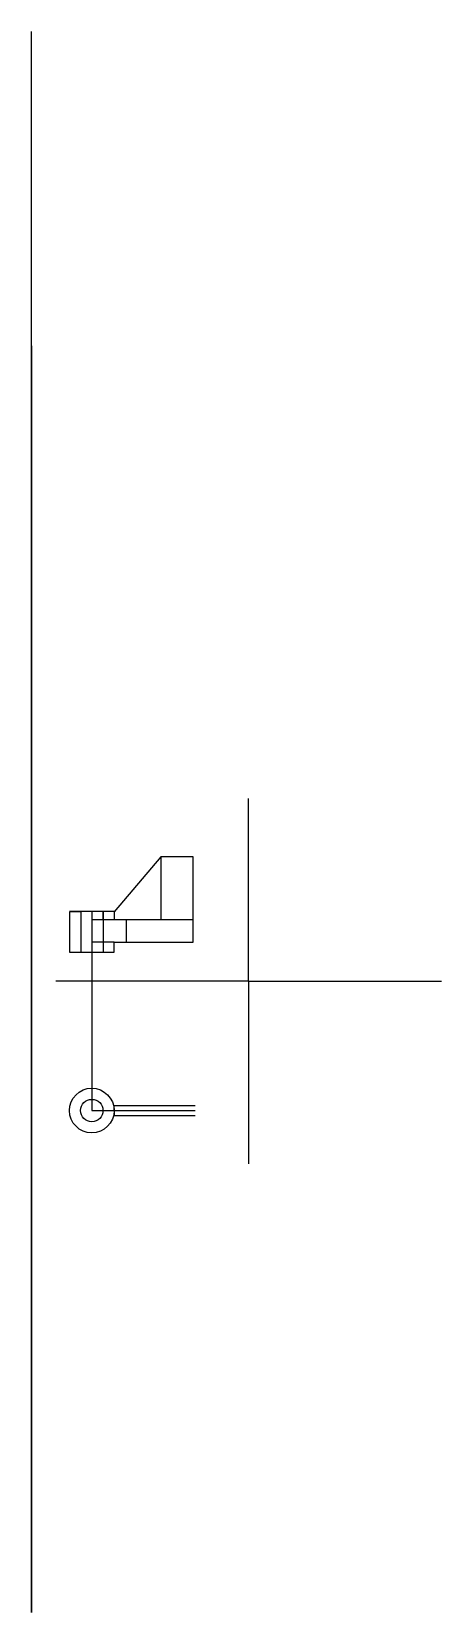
# Model space of a CAD drawing. Header units: millimetres. Extents: x 0 to 404, y -623 to 936.
import ezdxf

# ---------------------------------------------------------------- set-up
doc = ezdxf.new("R2010")
doc.units = ezdxf.units.MM
doc.header["$MEASUREMENT"] = 0

msp = doc.modelspace()

# ---------------------------------------------------------------- linework, layer by layer
for p, q in [((0.1, 787.4), (0.1, 935.8)), ((0.1, 1.7), (0.1, 787.4)), ((0.1, -0.3), (0.1, 626.1)), ((0.1, 626.1), (0.1, -401.6)), ((0.1, -622.7), (0.1, 626.1)), ((0.1, 626.1), (0.1, 1.7)), ((213.9, -0.3), (213.9, 179.7)), ((127.3, 122.1), (81.5, 68.1)), ((159.3, 122.1), (127.3, 122.1)), ((127.3, 122.1), (127.3, 60.1)), ((159.3, 38.1), (159.3, 122.1)), ((159.3, 122.1), (159.3, 122.1)), ((81.5, 68.2), (37.4, 68.2)), ((37.4, 68.1), (48.6, 68.2)), ((37.4, 68.1), (48.6, 68.2)), ((37.4, 68.1), (37.4, 38.1)), ((48.6, 68.2), (48.6, 28.1)), ((59.4, 68.2), (59.4, 28.1)), ((70.5, 60.1), (70.5, 68.2)), ((70.5, 68.2), (70.5, 38.1)), ((81.5, 68.1), (81.5, 60.1)), ((81.5, 60.1), (59.4, 60.1)), ((59.4, 60.1), (59.4, 40.3)), ((93.3, 60.1), (81.5, 60.1)), ((159.3, 60.1), (93.3, 60.1)), ((93.3, 60.1), (93.3, 38.1)), ((159.3, 38.1), (159.3, 60.1)), ((37.4, 38.1), (37.5, 33.1)), ((37.5, 38.1), (37.5, 28.1)), ((81.5, 38.1), (59.4, 38.1)), ((70.5, 38.1), (70.5, 28.1)), ((81.5, 28.1), (81.5, 38.1)), ((81.5, 38.1), (159.3, 38.1)), ((37.5, 28.1), (81.5, 28.1)), ((59.4, 28.1), (59.4, -127.9)), ((0.1, -401.6), (0.1, -0.3)), ((213.9, -0.3), (24, -0.3)), ((213.9, -0.3), (213.9, -180.3)), ((213.9, -0.3), (403.9, -0.3)), ((81.4, -127.9), (81.4, -122.9)), ((81.4, -127.9), (81.4, -122.9)), ((81.4, -122.9), (161.1, -122.9)), ((59.4, -127.9), (159.4, -127.9)), ((81.4, -127.9), (81.4, -132.9)), ((81.4, -127.9), (81.4, -132.9)), ((81.4, -127.9), (161.1, -127.9)), ((81.4, -132.9), (161.1, -132.9)), ((0.1, -401.6), (0.1, -622.7))]:
    msp.add_line(p, q)
for radius in [22, 11]:
    msp.add_circle((59.4, -127.9), radius)

doc.saveas('drawing.dxf')
